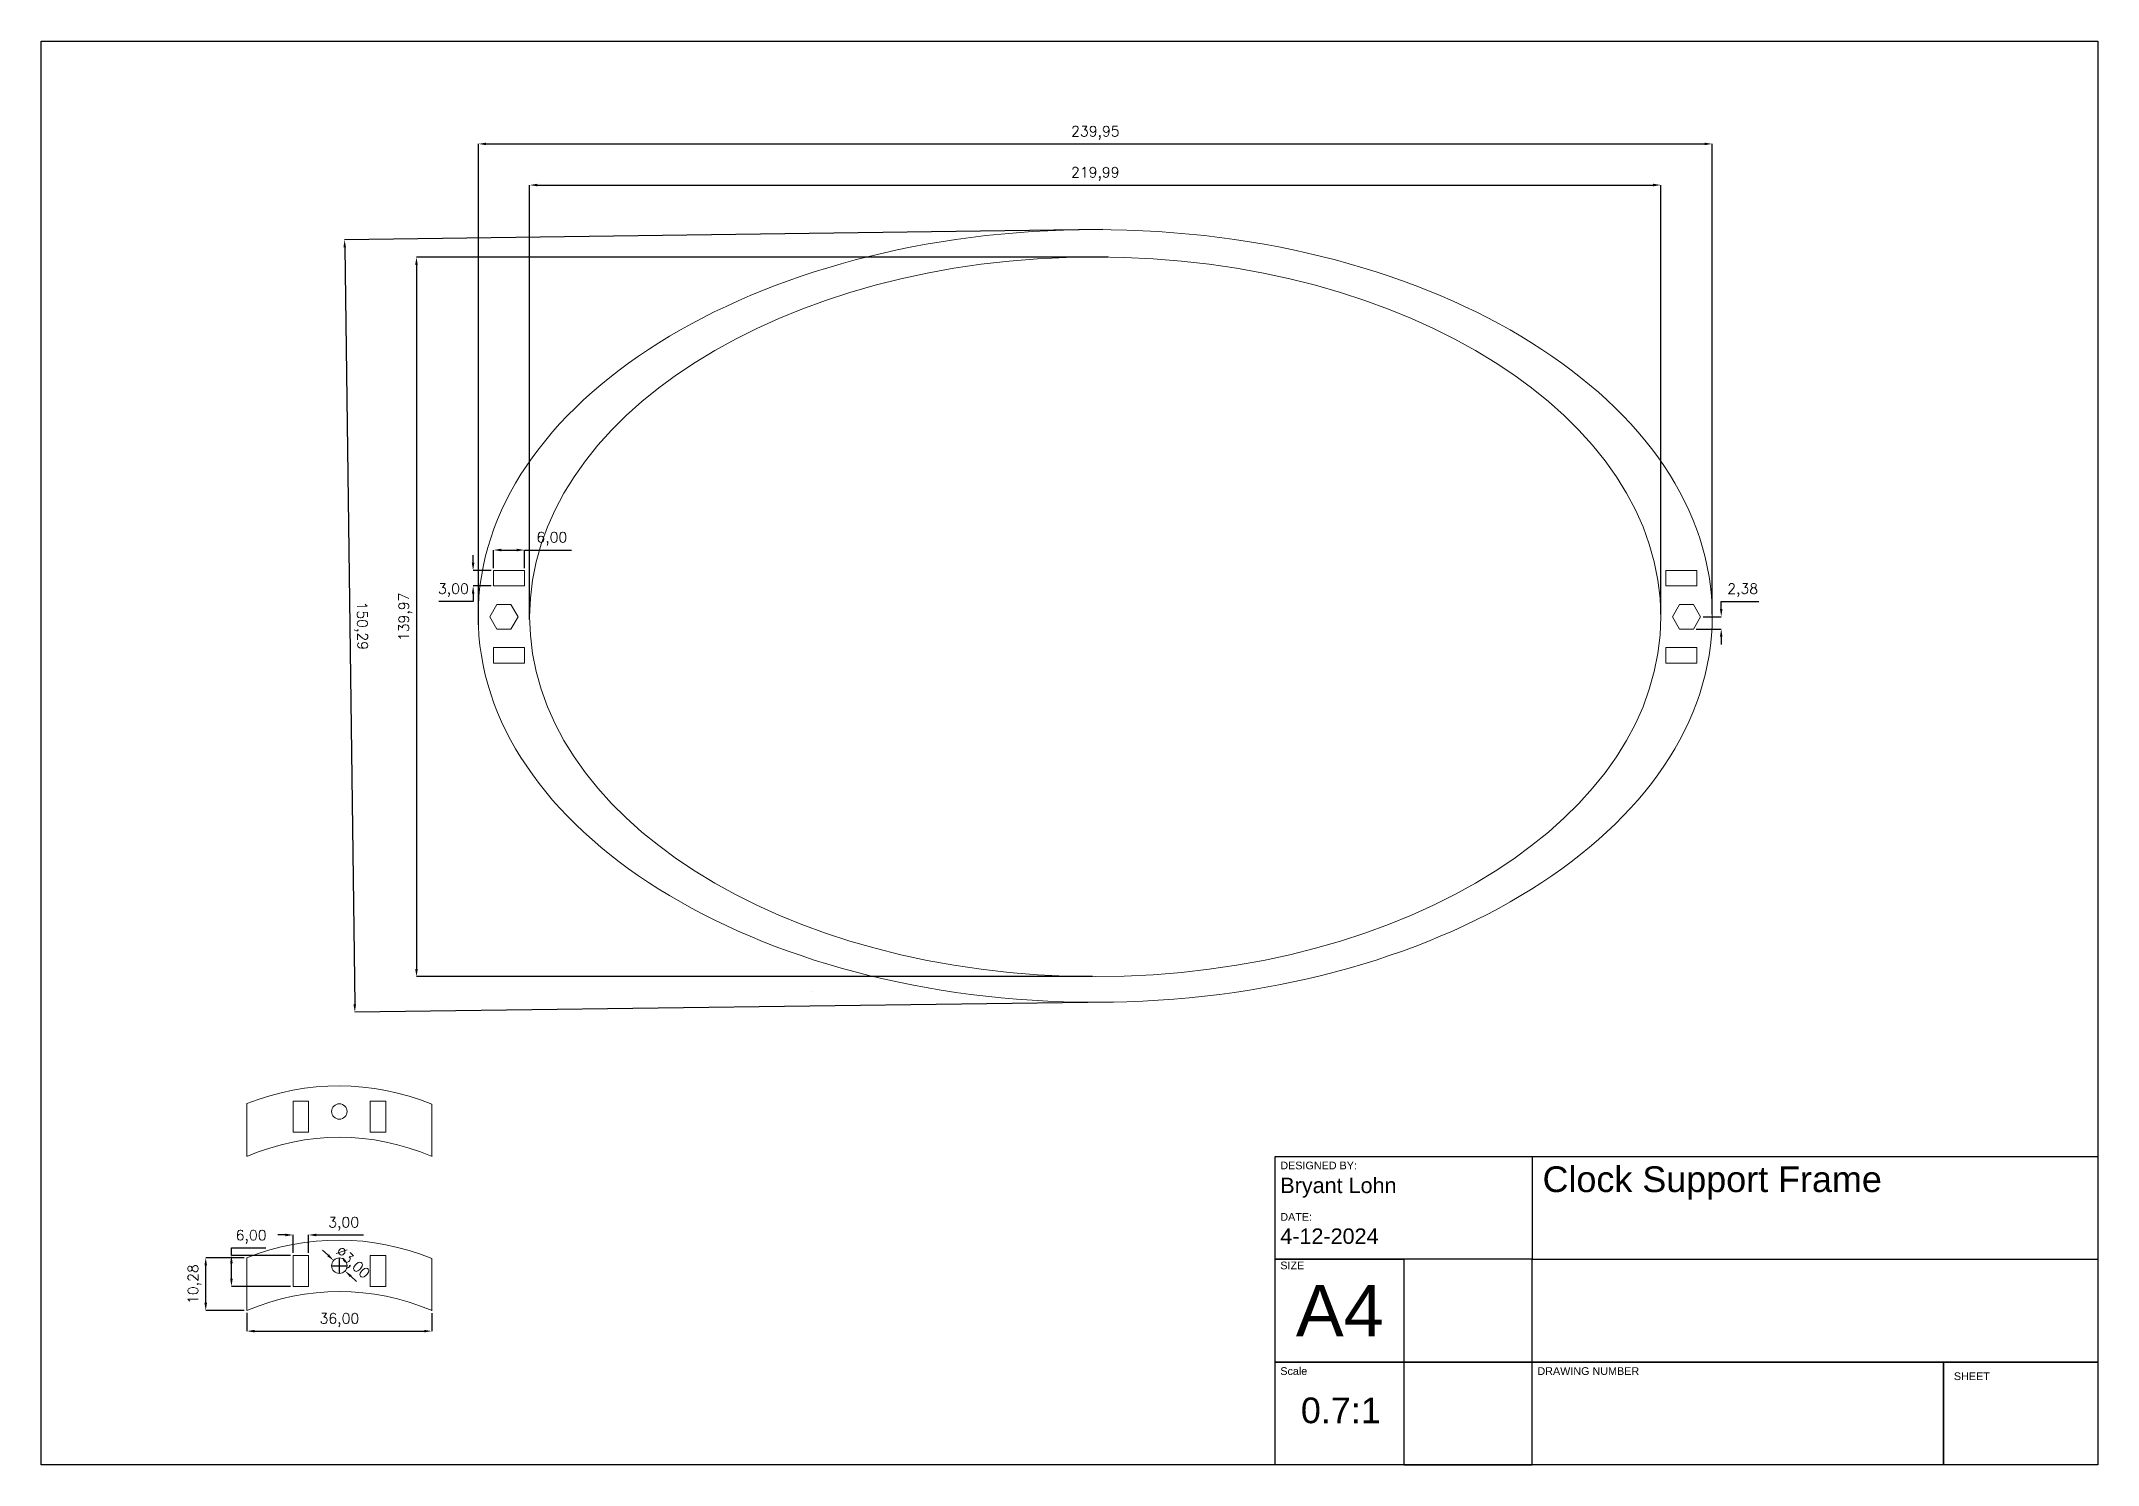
# Paper-space layout 'A3_Support' of a CAD drawing. Header units: millimetres. Extents: x 10 to 410, y 10 to 287.
import ezdxf

# ---------------------------------------------------------------- set-up
doc = ezdxf.new("R2010")
doc.units = ezdxf.units.MM
doc.layers.add('DIMENSION', color=3, linetype='Continuous', lineweight=25)
doc.styles.get("Standard").update_dxf_attribs({"font": 'txt.shx'})
doc.dimstyles.get("Standard").update_dxf_attribs({"dimscale": 100, "dimtxt": 2, "dimasz": 1.5, "dimexe": 0, "dimexo": 0.5, "dimgap": 1, "dimtad": 1, "dimtoh": 1, "dimzin": 0, "dimtxsty": 'Standard', "dimcen": 1.5, "dimadec": 0, "dimazin": 0, "dimtfac": 1, "dimtdec": 4, "dimtofl": 0, "dimtmove": 0, "dimatfit": 3, "dimfxl": 1, "dimtolj": 1, "dimtzin": 0, "dimarcsym": 0})

# ---------------------------------------------------------------- blocks, each defined once
blk = doc.blocks.new("''")
at = {"color": 1, "lineweight": 0}
for p, q in [((-427.97, 319.01), (-417.69, 319.01)), ((-423.27, 310.01), (-423.27, 307.01)), ((-423.27, 310.01), (-417.27, 310.01)), ((-417.27, 310.01), (-417.27, 307.01)), ((-417.27, 307.01), (-423.27, 307.01)), ((-423.27, 295.01), (-417.27, 295.01)), ((-423.27, 292.01), (-423.27, 295.01)), ((-417.27, 292.01), (-423.27, 292.01)), ((-417.27, 295.01), (-417.27, 292.01)), ((-428, 283.01), (-417.85, 283.01))]:
    blk.add_line(p, q, dxfattribs=at)
blk.add_circle((-419.25, 301.02), 1.5, dxfattribs=at)
for centre, major_axis, ratio, start_param, end_param in [((-534.27, 301.01), (110, 0), 0.636364, 6.022953, 6.543329), ((-534.27, 301.18), (120, 0), 0.626387, 6.03901, 6.522716)]:
    blk.add_ellipse(centre, major_axis=major_axis, ratio=ratio, start_param=start_param, end_param=end_param, dxfattribs=at)
blk = doc.blocks.new('*D335')
at = {"layer": 'Defpoints', "color": 0}
for p in [(335, 267), (95.05, 172.96), (335, 175)]:
    blk.add_point(p, dxfattribs=at)
at = {"layer": 'DIMENSION', "color": 0, "lineweight": -2}
for p, q in [((95.05, 173.46), (95.05, 267)), ((96.55, 267), (333.5, 267)), ((335, 175.5), (335, 267))]:
    blk.add_line(p, q, dxfattribs=at)
at = {"layer": 'DIMENSION', "color": 0}
for points in [[(96.55, 267.25), (96.55, 266.75), (95.05, 267)], [(333.5, 266.75), (333.5, 267.25), (335, 267)]]:
    blk.add_solid(points, dxfattribs=at)
at = {"layer": 'DIMENSION', "color": 0, "insert": (215.03, 269.17), "char_height": 2, "attachment_point": 5}
blk.add_mtext('\\A1;239,95', dxfattribs=at)
blk = doc.blocks.new('*D336')
at = {"layer": 'Defpoints', "color": 0}
for p in [(217, 250.32), (219, 100.04), (71.01, 98.08)]:
    blk.add_point(p, dxfattribs=at)
at = {"layer": 'DIMENSION', "color": 0, "lineweight": -2}
for p, q in [((216.5, 250.32), (69.02, 248.36)), ((69.04, 246.86), (70.99, 99.58)), ((218.5, 100.04), (71.01, 98.08))]:
    blk.add_line(p, q, dxfattribs=at)
at = {"layer": 'DIMENSION', "color": 0}
for points in [[(69.29, 246.86), (68.79, 246.85), (69.02, 248.36)], [(70.74, 99.57), (71.24, 99.58), (71.01, 98.08)]]:
    blk.add_solid(points, dxfattribs=at)
at = {"layer": 'DIMENSION', "color": 0, "insert": (72.18, 173.25), "char_height": 2, "attachment_point": 5, "rotation": 270.7609}
blk.add_mtext('\\A1;150,29', dxfattribs=at)
blk = doc.blocks.new('*D337')
at = {"layer": 'Defpoints', "color": 0}
for p in [(104, 187.99), (98, 183.99), (104, 183.99)]:
    blk.add_point(p, dxfattribs=at)
at = {"layer": 'DIMENSION', "color": 0, "lineweight": -2}
for p, q in [((98, 184.49), (98, 187.99)), ((99.5, 187.99), (102.5, 187.99)), ((104, 184.49), (104, 187.99)), ((104, 187.99), (113.17, 187.99))]:
    blk.add_line(p, q, dxfattribs=at)
at = {"layer": 'DIMENSION', "color": 0}
for points in [[(99.5, 188.24), (99.5, 187.74), (98, 187.99)], [(102.5, 187.74), (102.5, 188.24), (104, 187.99)]]:
    blk.add_solid(points, dxfattribs=at)
at = {"layer": 'DIMENSION', "color": 0, "insert": (109.33, 190.16), "char_height": 2, "attachment_point": 5}
blk.add_mtext('\\A1;6,00', dxfattribs=at)
blk = doc.blocks.new('*D340')
at = {"layer": 'Defpoints', "color": 0}
for p in [(98.01, 184), (94.01, 181), (98.01, 181)]:
    blk.add_point(p, dxfattribs=at)
at = {"layer": 'DIMENSION', "color": 0, "lineweight": -2}
for p, q in [((94.01, 185.5), (94.01, 187)), ((97.51, 184), (94.01, 184)), ((97.51, 181), (94.01, 181)), ((94.01, 178), (87.35, 178)), ((94.01, 179.5), (94.01, 178))]:
    blk.add_line(p, q, dxfattribs=at)
at = {"layer": 'DIMENSION', "color": 0}
for points in [[(93.76, 185.5), (94.26, 185.5), (94.01, 184)], [(94.26, 179.5), (93.76, 179.5), (94.01, 181)]]:
    blk.add_solid(points, dxfattribs=at)
at = {"layer": 'DIMENSION', "color": 0, "insert": (90.18, 180.17), "char_height": 2, "attachment_point": 5}
blk.add_mtext('\\A1;3,00', dxfattribs=at)
blk = doc.blocks.new('*D364')
at = {"layer": 'Defpoints', "color": 0}
for p in [(325, 259), (105.01, 174), (325, 175)]:
    blk.add_point(p, dxfattribs=at)
at = {"layer": 'DIMENSION', "color": 0, "lineweight": -2}
for p, q in [((105.01, 174.5), (105.01, 259)), ((106.51, 259), (323.5, 259)), ((325, 175.5), (325, 259))]:
    blk.add_line(p, q, dxfattribs=at)
at = {"layer": 'DIMENSION', "color": 0}
for points in [[(106.51, 259.25), (106.51, 258.75), (105.01, 259)], [(323.5, 258.75), (323.5, 259.25), (325, 259)]]:
    blk.add_solid(points, dxfattribs=at)
at = {"layer": 'DIMENSION', "color": 0, "insert": (215.01, 261.17), "char_height": 2, "attachment_point": 5}
blk.add_mtext('\\A1;219,99', dxfattribs=at)
blk = doc.blocks.new('*D365')
at = {"layer": 'Defpoints', "color": 0}
for p in [(218.02, 244.97), (83, 105), (215, 105)]:
    blk.add_point(p, dxfattribs=at)
at = {"layer": 'DIMENSION', "color": 0, "lineweight": -2}
for p, q in [((217.52, 244.97), (83, 244.97)), ((83, 243.47), (83, 106.5)), ((214.5, 105), (83, 105))]:
    blk.add_line(p, q, dxfattribs=at)
at = {"layer": 'DIMENSION', "color": 0}
for points in [[(83.25, 243.47), (82.75, 243.47), (83, 244.97)], [(82.75, 106.5), (83.25, 106.5), (83, 105)]]:
    blk.add_solid(points, dxfattribs=at)
at = {"layer": 'DIMENSION', "color": 0, "insert": (80.83, 174.99), "char_height": 2, "attachment_point": 5, "rotation": 90}
blk.add_mtext('\\A1;139,97', dxfattribs=at)
blk = doc.blocks.new('*D368')
at = {"layer": 'Defpoints', "color": 0}
for p in [(331.38, 172.62), (332.75, 175), (336.75, 175)]:
    blk.add_point(p, dxfattribs=at)
at = {"layer": 'DIMENSION', "color": 0, "lineweight": -2}
for p, q in [((336.75, 178), (344.08, 178)), ((336.75, 176.5), (336.75, 178)), ((331.88, 172.62), (336.75, 172.62)), ((333.25, 175), (336.75, 175)), ((336.75, 171.12), (336.75, 169.62))]:
    blk.add_line(p, q, dxfattribs=at)
at = {"layer": 'DIMENSION', "color": 0}
for points in [[(336.5, 176.5), (337, 176.5), (336.75, 175)], [(337, 171.12), (336.5, 171.12), (336.75, 172.62)]]:
    blk.add_solid(points, dxfattribs=at)
at = {"layer": 'DIMENSION', "color": 0, "insert": (340.92, 180.17), "char_height": 2, "attachment_point": 5}
blk.add_mtext('\\A1;2,38', dxfattribs=at)
blk = doc.blocks.new('*D379')
at = {"layer": 'Defpoints', "color": 0}
for p in [(62.01, 54.73), (59.01, 50.73), (62.01, 50.73)]:
    blk.add_point(p, dxfattribs=at)
at = {"layer": 'DIMENSION', "color": 0, "lineweight": -2}
for p, q in [((57.51, 54.73), (56.01, 54.73)), ((59.01, 51.23), (59.01, 54.73)), ((62.01, 51.23), (62.01, 54.73)), ((63.51, 54.73), (72.67, 54.73))]:
    blk.add_line(p, q, dxfattribs=at)
at = {"layer": 'DIMENSION', "color": 0}
for points in [[(57.51, 54.48), (57.51, 54.98), (59.01, 54.73)], [(63.51, 54.98), (63.51, 54.48), (62.01, 54.73)]]:
    blk.add_solid(points, dxfattribs=at)
at = {"layer": 'DIMENSION', "color": 0, "insert": (68.84, 56.89), "char_height": 2, "attachment_point": 5}
blk.add_mtext('\\A1;3,00', dxfattribs=at)
blk = doc.blocks.new('*D380')
at = {"layer": 'Defpoints', "color": 0}
for p in [(47.01, 50.73), (59.01, 50.73), (59.01, 44.73)]:
    blk.add_point(p, dxfattribs=at)
at = {"layer": 'DIMENSION', "color": 0, "lineweight": -2}
for p, q in [((47.01, 52.23), (53.67, 52.23)), ((47.01, 50.73), (47.01, 52.23)), ((58.51, 50.73), (47.01, 50.73)), ((47.01, 46.23), (47.01, 49.23)), ((58.51, 44.73), (47.01, 44.73))]:
    blk.add_line(p, q, dxfattribs=at)
at = {"layer": 'DIMENSION', "color": 0}
for points in [[(47.26, 49.23), (46.76, 49.23), (47.01, 50.73)], [(46.76, 46.23), (47.26, 46.23), (47.01, 44.73)]]:
    blk.add_solid(points, dxfattribs=at)
at = {"layer": 'DIMENSION', "color": 0, "insert": (50.84, 54.39), "char_height": 2, "attachment_point": 5}
blk.add_mtext('\\A1;6,00', dxfattribs=at)
blk = doc.blocks.new('*D381')
at = {"layer": 'Defpoints', "color": 0}
for p in [(42.01, 50.31), (50.01, 50.31), (50.01, 40.03)]:
    blk.add_point(p, dxfattribs=at)
at = {"layer": 'DIMENSION', "color": 0, "lineweight": -2}
for p, q in [((49.51, 50.31), (42.01, 50.31)), ((42.01, 41.53), (42.01, 48.81)), ((49.51, 40.03), (42.01, 40.03))]:
    blk.add_line(p, q, dxfattribs=at)
at = {"layer": 'DIMENSION', "color": 0}
for points in [[(42.26, 48.81), (41.76, 48.81), (42.01, 50.31)], [(41.76, 41.53), (42.26, 41.53), (42.01, 40.03)]]:
    blk.add_solid(points, dxfattribs=at)
at = {"layer": 'DIMENSION', "color": 0, "insert": (39.84, 45.17), "char_height": 2, "attachment_point": 5, "rotation": 90}
blk.add_mtext('\\A1;10,28', dxfattribs=at)
blk = doc.blocks.new('*D382')
at = {"layer": 'Defpoints', "color": 0}
for p in [(50.01, 40.05), (86.01, 40.02), (86.01, 36.02)]:
    blk.add_point(p, dxfattribs=at)
at = {"layer": 'DIMENSION', "color": 0, "lineweight": -2}
for p, q in [((50.01, 39.55), (50.01, 36.02)), ((51.51, 36.02), (84.51, 36.02)), ((86.01, 39.52), (86.01, 36.02))]:
    blk.add_line(p, q, dxfattribs=at)
at = {"layer": 'DIMENSION', "color": 0}
for points in [[(51.51, 36.27), (51.51, 35.77), (50.01, 36.02)], [(84.51, 35.77), (84.51, 36.27), (86.01, 36.02)]]:
    blk.add_solid(points, dxfattribs=at)
at = {"layer": 'DIMENSION', "color": 0, "insert": (68.01, 38.19), "char_height": 2, "attachment_point": 5}
blk.add_mtext('\\A1;36,00', dxfattribs=at)
blk = doc.blocks.new('*D383')
at = {"layer": 'Defpoints', "color": 0}
for p in [(66.9, 49.76), (69.1, 47.73)]:
    blk.add_point(p, dxfattribs=at)
at = {"layer": 'DIMENSION', "color": 0, "lineweight": -2}
for p, q in [((65.8, 50.78), (64.69, 51.8)), ((70.21, 46.71), (71.31, 45.7))]:
    blk.add_line(p, q, dxfattribs=at)
at = {"layer": 'DIMENSION', "color": 0}
for p, q in [((66.5, 48.75), (69.5, 48.75)), ((68, 47.25), (68, 50.25))]:
    blk.add_line(p, q, dxfattribs=at)
for points in [[(65.63, 50.6), (65.96, 50.96), (66.9, 49.76)], [(70.38, 46.9), (70.04, 46.53), (69.1, 47.73)]]:
    blk.add_solid(points, dxfattribs=at)
at = {"layer": 'DIMENSION', "color": 0, "insert": (70.46, 49.2), "char_height": 2, "attachment_point": 5, "rotation": 317.3328}
blk.add_mtext('\\A1;{\\Q0;%%c}3,00', dxfattribs=at)

psp = doc.layouts.new('A3_Support')

# ---------------------------------------------------------------- linework, layer by layer
at = {"color": 1, "lineweight": 0}
for p, q in [((98, 181), (98, 184)), ((98, 184), (104, 184)), ((104, 184), (104, 181)), ((104, 181), (98, 181)), ((326, 184), (326, 181)), ((326, 184), (332, 184)), ((332, 181), (326, 181)), ((332, 184), (332, 181)), ((326, 169), (332, 169)), ((326, 166), (326, 169)), ((332, 169), (332, 166)), ((332, 166), (326, 166))]:
    psp.add_line(p, q, dxfattribs=at)
psp.add_line((160, 102.124), (160, 102.124))
for points in [[(10, 287), (410, 287), (410, 10), (10, 10)], [(410, 10), (250, 10), (250, 70), (410, 70)], [(250, 70), (300, 70), (300, 50), (250, 50)], [(250, 50), (275, 50), (275, 30), (250, 30)], [(275, 30), (300, 30), (300, 50), (275, 50)], [(300, 50), (410, 50), (410, 30), (300, 30)], [(250, 30), (275, 30), (275, 10), (250, 10)], [(275, 10), (300, 10), (300, 30), (275, 30)], [(300, 30), (380, 30), (380, 10), (300, 10)], [(410, 10), (380, 10), (380, 30), (410, 30)]]:
    psp.add_lwpolyline(points, close=True)
for points in [[(98.625, 177.382), (97.25, 175), (98.625, 172.618), (101.375, 172.618), (102.75, 175), (101.375, 177.382)], [(328.625, 177.382), (327.25, 175), (328.625, 172.618), (331.375, 172.618), (332.75, 175), (331.375, 177.382)], [(104, 169), (98, 169), (98, 166), (104, 166)]]:
    psp.add_lwpolyline(points, close=True, dxfattribs=at)
at = {"color": 5, "lineweight": 0}
for centre, major_axis, ratio in [((215, 175.166), (120, 0), 0.6263873), ((215, 175), (110, 0), 0.6363636)]:
    psp.add_ellipse(centre, major_axis=major_axis, ratio=ratio, dxfattribs=at)

# ---------------------------------------------------------------- block references
at = {"rotation": 90}
for p in [(369.017, 498), (369.017, 468)]:
    psp.add_blockref("''", p, dxfattribs=at)

# ---------------------------------------------------------------- texts
at = {"attachment_point": 1}
for s, insert, char_height, width in [('\\pxql;{\\H0.6x;\\fArial|b0|i0|c0|p34;DESIGNED BY:}', (251, 69), 2.5, 47), ('{\\H1.6667x;\\fArial|b0|i0|c0|p34;Clock Support Frame}', (302, 68.08), 3, 107), ('{\\H1.2x;\\fArial|b0|i0|c0|p34;Bryant Lohn}', (251, 65.879), 2.5, 47), ('{\\H1.2x;\\fArial|b0|i0|c0|p34;4-12-2024}', (251, 56), 2.5, 38), ('{\\fArial|b0|i0|c0|p34;DATE:\\P}', (251, 59), 1.5, 11), ('{\\fArial|b0|i0|c0|p34;SIZE}', (251, 49.551), 1.5, 12), ('{\\fArial|b0|i0|c0|p34;A4}', (254.017, 45), 10, 16), ('{\\fArial|b0|i0|c0|p34;Scale}', (251, 29), 1.5, 21), ('{\\fArial|b0|i0|c0|p34;DRAWING NUMBER}', (301, 29), 1.5, 77), ('{\\fArial|b0|i0|c0|p34;SHEET}', (382, 28), 1.5, 25), ('{\\H2x;\\fArial|b0|i0|c0|p34;0.7:1}', (255, 23.105), 2.5, 23)]:
    psp.add_mtext(s, dxfattribs=dict(at, insert=insert, char_height=char_height, width=width))

# ---------------------------------------------------------------- dimensions: what is measured, and where the dimension line sits
at = {"layer": 'DIMENSION'}
for base, p1, p2, picture, middle in [((335, 267), (95.052, 172.955), (335, 175), '*D335', (215.026, 269.167)), ((325, 259), (105.011, 174), (325, 175), '*D364', (215.006, 261.167)), ((86.005, 36.02), (50.005, 40.048), (86.005, 40.02), '*D382', (68.005, 38.187))]:
    dim = psp.add_linear_dim(base=base, p1=p1, p2=p2, dimstyle='Standard', override={"dimscale": 1, "dimlfac": 1, "dimtxsty": 'Standard', "dimsah": 1, "dimtolj": 1}, dxfattribs=at)
    dim.commit()
    dim.dimension.update_dxf_attribs({"geometry": picture, "text_midpoint": middle})
for base, p1, p2, angle, picture, middle in [((71.012, 98.076), (217.003, 250.322), (218.999, 100.042), 270.76085, '*D336', (72.181, 173.246)), ((83, 105), (218.017, 244.974), (215, 105), 90, '*D365', (80.833, 174.987)), ((104, 187.994), (98, 183.994), (104, 183.994), 0, '*D337', (109.333, 190.161)), ((94.012, 181), (98.012, 184), (98.012, 181), 270, '*D340', (90.179, 180.167)), ((336.75, 175), (331.375, 172.618), (332.75, 175), 90, '*D368', (340.917, 180.167)), ((62.005, 54.728), (59.005, 50.728), (62.005, 50.728), 0, '*D379', (68.839, 56.895)), ((47.005, 50.728), (59.005, 44.728), (59.005, 50.728), 90, '*D380', (50.839, 54.395)), ((42.005, 50.305), (50.005, 40.027), (50.005, 50.305), 90, '*D381', (39.839, 45.166))]:
    dim = psp.add_linear_dim(base=base, p1=p1, p2=p2, angle=angle, dimstyle='Standard', override={"dimscale": 1, "dimlfac": 1, "dimtxsty": 'Standard', "dimsah": 1, "dimtolj": 1}, dxfattribs=at)
    dim.commit()
    dim.dimension.update_dxf_attribs({"geometry": picture, "text_midpoint": middle})
dim = psp.add_diameter_dim_2p(p1=(66.898, 49.764), p2=(69.104, 47.731), text='{\\Q0;%%c}3,00', dimstyle='Standard', override={"dimscale": 1, "dimlfac": 1, "dimtxsty": 'Standard', "dimsah": 1, "dimtmove": 2, "dimtolj": 1}, dxfattribs=at)
dim.commit()
dim.dimension.update_dxf_attribs({"geometry": '*D383', "text_midpoint": (70.46, 49.201), "dimtype": 163})

doc.saveas('drawing.dxf')
